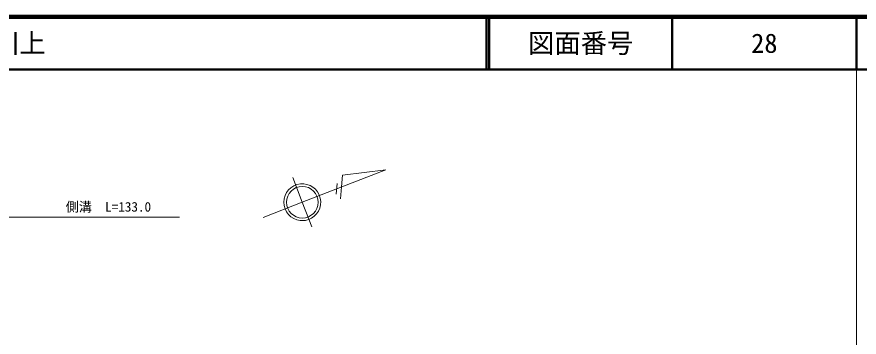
# Model space of a CAD drawing. Units: millimetres, scale not verified. Extents: x 40000 to 680000, y 20000 to 380000.
# Drawn here: x 419546 to 579500, y 319199 to 380000 of the extents above; entities that cross this region are included whole.
import ezdxf
from ezdxf.enums import TextEntityAlignment as Align

# ---------------------------------------------------------------- set-up
doc = ezdxf.new("R2010")
doc.units = ezdxf.units.MM
doc.header["$LTSCALE"] = 1000
for name, color, linetype, lineweight in [('M-BMK-SRVR', 3, 'Continuous', 13), ('M-STR-HTXT', 7, 'Continuous', 13), ('M-TTL', 2, 'Continuous', 140), ('M-TTL-BAND', 7, 'Continuous', 13), ('M-TTL-LINE', 7, 'Continuous', 50)]:
    doc.layers.add(name, color=color, linetype=linetype, lineweight=lineweight)
doc.layers.add('M-TTL-TXT', color=7, linetype='Continuous')
doc.styles.add('ＭＳ ゴシック', font='')
doc.styles.get('ＭＳ ゴシック').set_extended_font_data('MS Gothic')

msp = doc.modelspace()

# ---------------------------------------------------------------- linework, layer by layer
at = {"layer": 'M-BMK-SRVR'}
for p, q in [((473751, 344814), (489599, 350967)), ((489599, 350967), (481417, 349936)), ((473751, 344814), (471942, 349475)), ((481417, 349936), (481209, 347709)), ((480183, 346352), (480370, 348343)), ((481209, 347709), (481000, 345483)), ((466293, 341919), (473751, 344814)), ((473751, 344814), (474989, 341626)), ((474989, 341626), (475561, 340153))]:
    msp.add_line(p, q, dxfattribs=at)
msp.add_circle((473751, 344814), 3000, dxfattribs=at)
for start, end in [(299.84113, 273.69505), (273.69505, 299.84111)]:
    msp.add_arc((473751, 344814), 3500, start, end, dxfattribs=at)
at = {"layer": 'M-STR-HTXT'}
msp.add_line((403209, 341975), (450415, 341975), dxfattribs=at)
at = {"layer": 'M-TTL'}
msp.add_line((680000, 380000), (40000, 380000), dxfattribs=at)
at = {"layer": 'M-TTL-BAND'}
msp.add_line((579000, 20000), (579000, 370000), dxfattribs=at)
at = {"layer": 'M-TTL-LINE'}
for p, q in [((508747, 380000), (508747, 370000)), ((509247, 380000), (509247, 370000)), ((543997, 380000), (543997, 370000)), ((579000, 380000), (579000, 370000)), ((40000, 370000), (680000, 370000))]:
    msp.add_line(p, q, dxfattribs=at)

# ---------------------------------------------------------------- texts
at = {"layer": 'M-STR-HTXT', "style": 'ＭＳ ゴシック'}
msp.add_text('側溝\u3000L=133.0', height=1833, dxfattribs=at).set_placement((428813, 342475), align=Align.BOTTOM_LEFT)
at = {"layer": 'M-TTL-TXT', "style": 'ＭＳ ゴシック'}
msp.add_text('萩市川上', height=3666, dxfattribs=at).set_placement((405024, 375000), align=Align.MIDDLE_LEFT)
for s, p in [('図面番号', (526622, 375000)), ('28', (561497, 375000))]:
    msp.add_text(s, height=3666, dxfattribs=at).set_placement(p, align=Align.MIDDLE_CENTER)

doc.saveas('drawing.dxf')
